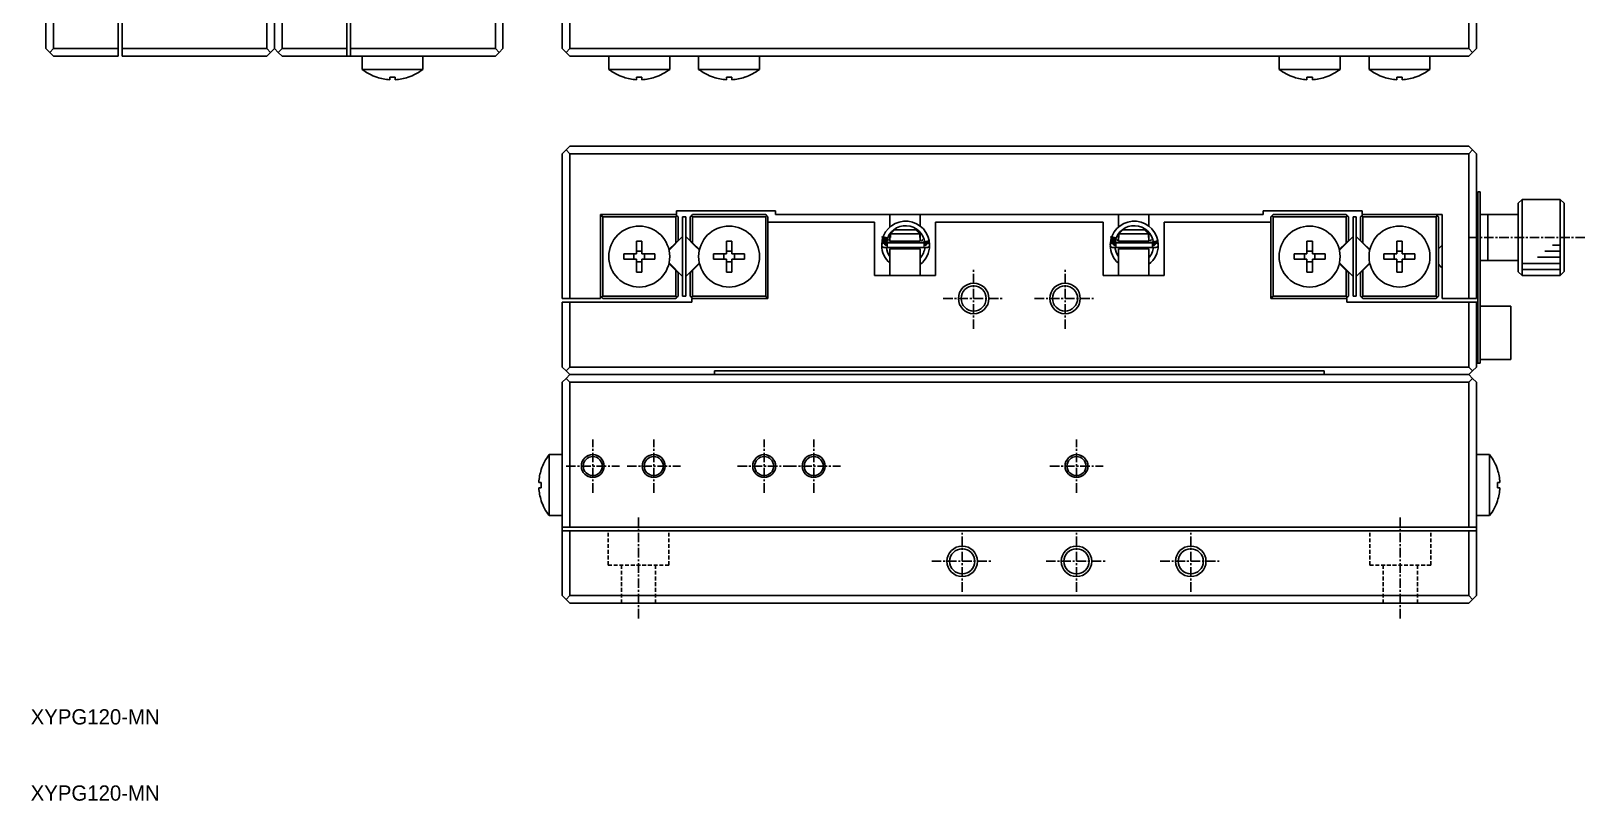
# Model space of a CAD drawing. Extents: x 10 to 415, y 10 to 308.
# Drawn here: x 10.1 to 214.3, y 10 to 111 of the extents above; entities that cross this region are included whole.
import ezdxf

# ---------------------------------------------------------------- set-up
doc = ezdxf.new("R2010")
doc.units = 0
doc.linetypes.add('CENTER', pattern=[2, 1.25, -0.25, 0.25, -0.25])
doc.linetypes.add('DASHED', pattern=[0.75, 0.5, -0.25])
doc.layers.get('0').update_dxf_attribs({"linetype": 'CONTINUOUS'})
doc.layers.add('CENTER', color=1, linetype='CENTER')
doc.styles.get("Standard").update_dxf_attribs({"font": 'FGP教科書体NT-M'})

msp = doc.modelspace()

# ---------------------------------------------------------------- linework, layer by layer
at = {"color": 7, "linetype": 'CONTINUOUS'}
for p, q in [((13, 226.6998232008853), (13, 108.6998232008853)), ((41, 108.6998232008853), (41, 226.6998232008853)), ((42, 108.6998232008853), (42, 226.6998232008853)), ((42, 226.6998232008853), (42, 108.6998232008853)), ((43, 226.6998232008853), (43, 108.6998232008853)), ((51.5, 108.6998232008853), (51.5, 226.6998232008853)), ((52, 226.6998232008853), (52, 108.6998232008853)), ((71, 108.6998232008853), (71, 226.6998232008853)), ((72, 226.6998232008853), (72, 108.6998232008853)), ((80.790015, 226.6998232008853), (80.790015, 108.6998232008853)), ((198.790015, 108.6998232008853), (198.790015, 226.6998232008853)), ((79.790015, 108.6998232008853), (79.790015, 204.1498232008853)), ((12, 108.6998232008853), (12, 127.6998232008853)), ((21.5, 108.6998232008853), (21.5, 124.6998232008853)), ((199.7900149999999, 116.1498232008853), (199.7900149999999, 108.6998232008853)), ((22, 112.6998232008853), (22, 108.6998232008853)), ((12.5, 108.1998232008853), (12, 108.6998232008853)), ((12.5, 108.1998232008853), (13, 108.6998232008853)), ((13, 108.6998232008853), (21.5, 108.6998232008853)), ((21.5, 108.6998232008853), (21.5, 107.6998232008853)), ((22, 108.6998232008853), (41, 108.6998232008853)), ((22, 107.6998232008853), (22, 108.6998232008853)), ((41.5, 108.1998232008853), (41, 108.6998232008853)), ((42, 108.6998232008853), (41.5, 108.1998232008853)), ((42.5, 108.1998232008853), (42, 108.6998232008853)), ((42.5, 108.1998232008853), (43, 108.6998232008853)), ((43, 108.6998232008853), (51.5, 108.6998232008853)), ((51.5, 108.6998232008853), (51.5, 107.6998232008853)), ((52, 108.6998232008853), (71, 108.6998232008853)), ((52, 107.6998232008853), (52, 108.6998232008853)), ((71.5, 108.1998232008853), (71, 108.6998232008853)), ((72, 108.6998232008853), (71.5, 108.1998232008853)), ((80.290015, 108.1998232008853), (79.790015, 108.6998232008853)), ((80.790015, 108.6998232008853), (80.290015, 108.1998232008853)), ((80.790015, 108.6998232008853), (198.790015, 108.6998232008853)), ((199.290015, 108.1998232008853), (198.790015, 108.6998232008853)), ((199.7900149999999, 108.6998232008853), (199.290015, 108.1998232008853)), ((13, 107.6998232008853), (12.5, 108.1998232008853)), ((21.5, 107.6998232008853), (13, 107.6998232008853)), ((41, 107.6998232008853), (22, 107.6998232008853)), ((41, 107.6998232008853), (41.5, 108.1998232008853)), ((43, 107.6998232008853), (42.5, 108.1998232008853)), ((51.5, 107.6998232008853), (43, 107.6998232008853)), ((52, 107.6998232008853), (51.5, 107.6998232008853)), ((55.85, 107.6998232008853), (52, 107.6998232008853)), ((53.5, 107.6998232008853), (53.5, 105.9763482008853)), ((53.5, 107.6998232008853), (53.5, 105.9763482008853)), ((59.15, 107.6998232008853), (55.85, 107.6998232008853)), ((71, 107.6998232008853), (59.15, 107.6998232008853)), ((61.5, 105.9763482008853), (61.5, 107.6998232008853)), ((61.5, 105.9763482008853), (61.5, 107.6998232008853)), ((71, 107.6998232008853), (71.5, 108.1998232008853)), ((80.790015, 107.6998232008853), (80.290015, 108.1998232008853)), ((88.24001499999999, 107.6998232008853), (80.790015, 107.6998232008853)), ((85.890015, 107.6998232008853), (85.890015, 105.9763482008853)), ((91.540015, 107.6998232008853), (88.24001499999999, 107.6998232008853)), ((100.040015, 107.6998232008853), (91.540015, 107.6998232008853)), ((93.890015, 105.9763482008853), (93.890015, 107.6998232008853)), ((97.69001500000002, 107.6998232008853), (97.69001500000002, 105.9763482008853)), ((103.340015, 107.6998232008853), (100.040015, 107.6998232008853)), ((176.240015, 107.6998232008853), (103.340015, 107.6998232008853)), ((105.690015, 105.9763482008853), (105.690015, 107.6998232008853)), ((173.890015, 107.6998232008853), (173.890015, 105.9763482008853)), ((179.540015, 107.6998232008853), (176.240015, 107.6998232008853)), ((188.040015, 107.6998232008853), (179.540015, 107.6998232008853)), ((181.8900149999999, 105.9763482008853), (181.8900149999999, 107.6998232008853)), ((185.690015, 107.6998232008853), (185.690015, 105.9763482008853)), ((191.340015, 107.6998232008853), (188.040015, 107.6998232008853)), ((198.790015, 107.6998232008853), (191.340015, 107.6998232008853)), ((193.6900149999999, 105.9763482008853), (193.6900149999999, 107.6998232008853)), ((199.290015, 108.1998232008853), (198.790015, 107.6998232008853)), ((53.5, 105.9763482008853), (61.5, 105.9763482008853)), ((55.46457, 104.9372412008853), (55.460156, 104.9281922008853)), ((57.86, 104.9372412008853), (57.14, 104.9372412008853)), ((57.14, 104.9372412008853), (57.14, 104.6197932008853)), ((57.86, 104.6197932008853), (57.86, 104.9372412008853)), ((59.53984399999999, 104.9281922008853), (59.53543, 104.9372412008853)), ((85.890015, 105.9763482008853), (93.890015, 105.9763482008853)), ((87.854585, 104.9372412008853), (87.850171, 104.9281922008853)), ((90.250015, 104.9372412008853), (89.530015, 104.9372412008853)), ((89.530015, 104.9372412008853), (89.530015, 104.6197932008853)), ((90.250015, 104.6197932008853), (90.250015, 104.9372412008853)), ((91.929859, 104.9281922008853), (91.925446, 104.9372412008853)), ((97.69001500000002, 105.9763482008853), (101.690015, 105.9763482008853)), ((99.654585, 104.9372412008853), (99.650171, 104.9281922008853)), ((99.654585, 104.9372412008853), (99.650171, 104.9281922008853)), ((102.050015, 104.9372412008853), (101.330015, 104.9372412008853)), ((101.330015, 104.9372412008853), (101.330015, 104.6197932008853)), ((101.690015, 105.9763482008853), (105.690015, 105.9763482008853)), ((102.050015, 104.6197932008853), (102.050015, 104.9372412008853)), ((103.729859, 104.9281922008853), (103.725446, 104.9372412008853)), ((103.729859, 104.9281922008853), (103.725446, 104.9372412008853)), ((177.890015, 105.9763482008853), (173.890015, 105.9763482008853)), ((175.850171, 104.9281922008853), (175.854585, 104.9372412008853)), ((175.850171, 104.9281922008853), (175.854585, 104.9372412008853)), ((177.530015, 104.9372412008853), (178.250015, 104.9372412008853)), ((177.530015, 104.6197932008853), (177.530015, 104.9372412008853)), ((181.8900149999999, 105.9763482008853), (177.890015, 105.9763482008853)), ((178.250015, 104.9372412008853), (178.250015, 104.6197932008853)), ((179.925446, 104.9372412008853), (179.929859, 104.9281922008853)), ((179.925446, 104.9372412008853), (179.929859, 104.9281922008853)), ((193.6900149999999, 105.9763482008853), (185.690015, 105.9763482008853)), ((187.650171, 104.9281922008853), (187.654585, 104.9372412008853)), ((189.330015, 104.9372412008853), (190.050015, 104.9372412008853)), ((189.330015, 104.6197932008853), (189.330015, 104.9372412008853)), ((190.050015, 104.9372412008853), (190.050015, 104.6197932008853)), ((191.725446, 104.9372412008853), (191.729859, 104.9281922008853)), ((80.290015, 95.40980820088534), (79.790015, 94.90980820088532)), ((79.790015, 75.90980820088532), (79.790015, 94.90980820088532)), ((80.790015, 95.90980820088532), (80.290015, 95.40980820088534)), ((80.790015, 94.90980820088532), (80.290015, 95.40980820088534)), ((80.790015, 95.90980820088532), (198.790015, 95.90980820088532)), ((80.790015, 94.90980820088532), (80.790015, 75.90980820088532)), ((198.790015, 94.90980820088532), (80.790015, 94.90980820088532)), ((199.290015, 95.40980820088534), (198.790015, 95.90980820088532)), ((199.290015, 95.40980820088534), (198.790015, 94.90980820088532)), ((198.790015, 75.90980820088532), (198.790015, 94.90980820088532)), ((199.7900149999999, 94.90980820088532), (199.290015, 95.40980820088534)), ((199.7900149999999, 94.90980820088532), (199.7900149999999, 75.90980820088532)), ((199.990015, 87.90980820088534), (199.990015, 89.90980820088532)), ((199.990015, 89.90980820088532), (200.290015, 89.90980820088532)), ((200.290015, 89.90980820088532), (200.290015, 87.90980820088534)), ((199.990015, 73.40980820088532), (199.990015, 87.90980820088534)), ((200.290015, 69.40980820088532), (200.290015, 87.90980820088534)), ((205.790015, 88.90980820088532), (205.290015, 88.40980820088532)), ((205.290015, 79.40980820088532), (205.290015, 88.40980820088532)), ((205.790015, 88.90980820088532), (205.790015, 78.90980820088532)), ((210.290015, 88.90980820088532), (205.790015, 88.90980820088532)), ((210.290015, 88.90980820088532), (210.290015, 88.89378220088533)), ((210.290015, 88.89378220088533), (210.790015, 88.89378220088533)), ((210.790015, 78.92583420088533), (210.790015, 88.89378220088533)), ((210.790015, 88.89378220088533), (211.290015, 88.39199520088532)), ((211.290015, 88.39199520088532), (211.290015, 79.42762120088533)), ((84.790015, 86.90980820088531), (94.790015, 86.90980820088531)), ((84.790015, 75.90980820088532), (84.790015, 86.90980820088531)), ((84.94001500000002, 86.75980820088532), (84.790015, 86.60980820088533)), ((84.94001500000002, 86.75980820088532), (85.09001500000001, 86.90980820088531)), ((85.09001500000001, 86.60980820088533), (84.94001500000002, 86.75980820088532)), ((94.690015, 86.60980820088533), (85.09001500000001, 86.60980820088533)), ((85.09001500000001, 86.60980820088533), (85.09001500000001, 76.20980820088532)), ((94.690015, 86.90980820088531), (94.84001500000001, 86.75980820088532)), ((94.84001500000001, 86.75980820088532), (94.690015, 86.60980820088533)), ((94.690015, 83.22662320088531), (94.690015, 86.60980820088533)), ((94.790015, 87.40980820088532), (107.790015, 87.40980820088532)), ((94.790015, 86.90980820088531), (94.790015, 87.40980820088532)), ((94.990015, 86.60980820088533), (94.84001500000001, 86.75980820088532)), ((94.990015, 86.60980820088533), (94.990015, 83.52662320088533)), ((95.99001499999999, 86.60980820088533), (95.590015, 86.60980820088533)), ((95.590015, 76.20980820088532), (95.590015, 86.60980820088533)), ((95.99001499999999, 76.20980820088532), (95.99001499999999, 86.60980820088533)), ((96.74001500000001, 86.75980820088532), (96.59001500000002, 86.60980820088533)), ((96.59001500000002, 83.52662320088533), (96.59001500000002, 86.60980820088533)), ((96.74001500000001, 86.75980820088532), (96.890015, 86.90980820088531)), ((96.890015, 86.60980820088533), (96.74001500000001, 86.75980820088532)), ((96.890015, 86.90980820088531), (106.490015, 86.90980820088531)), ((106.490015, 86.60980820088533), (96.890015, 86.60980820088533)), ((96.890015, 86.60980820088533), (96.890015, 83.22662320088531)), ((106.490015, 86.90980820088531), (106.640015, 86.75980820088532)), ((106.640015, 86.75980820088532), (106.490015, 86.60980820088533)), ((106.490015, 76.20980820088532), (106.490015, 86.60980820088533)), ((106.790015, 86.60980820088533), (106.640015, 86.75980820088532)), ((106.790015, 86.60980820088533), (106.790015, 85.90980820088532)), ((106.790015, 85.90980820088532), (106.790015, 75.90980820088532)), ((120.790015, 85.90980820088532), (106.790015, 85.90980820088532)), ((107.790015, 87.40980820088532), (107.790015, 86.90980820088531)), ((107.790015, 86.90980820088531), (171.790015, 86.90980820088531)), ((120.790015, 78.90980820088532), (120.790015, 85.90980820088532)), ((122.790015, 86.90980820088531), (122.790015, 85.27310420088531)), ((126.790015, 85.39649520088531), (126.790015, 86.90980820088531)), ((128.790015, 85.90980820088532), (128.790015, 78.90980820088532)), ((150.790015, 85.90980820088532), (128.790015, 85.90980820088532)), ((150.790015, 78.90980820088532), (150.790015, 85.90980820088532)), ((152.7900149999999, 86.90980820088531), (152.7900149999999, 85.27310420088531)), ((156.790015, 85.39649520088531), (156.790015, 86.90980820088531)), ((158.790015, 85.90980820088532), (158.790015, 78.90980820088532)), ((172.790015, 85.90980820088532), (158.790015, 85.90980820088532)), ((171.790015, 87.40980820088532), (184.790015, 87.40980820088532)), ((171.790015, 86.90980820088531), (171.790015, 87.40980820088532)), ((172.940015, 86.75980820088532), (172.790015, 86.60980820088533)), ((172.790015, 85.90980820088532), (172.790015, 86.60980820088533)), ((172.790015, 75.90980820088532), (172.790015, 85.90980820088532)), ((172.940015, 86.75980820088532), (173.090015, 86.90980820088531)), ((173.090015, 86.60980820088533), (172.940015, 86.75980820088532)), ((173.090015, 86.90980820088531), (182.690015, 86.90980820088531)), ((173.090015, 86.60980820088533), (173.090015, 76.20980820088532)), ((182.690015, 86.60980820088533), (173.090015, 86.60980820088533)), ((182.690015, 86.90980820088531), (182.840015, 86.75980820088532)), ((182.840015, 86.75980820088532), (182.690015, 86.60980820088533)), ((182.690015, 83.22662320088531), (182.690015, 86.60980820088533)), ((182.990015, 86.60980820088533), (182.840015, 86.75980820088532)), ((182.990015, 86.60980820088533), (182.990015, 83.52662320088533)), ((183.590015, 76.20980820088532), (183.590015, 86.60980820088533)), ((183.990015, 86.60980820088533), (183.590015, 86.60980820088533)), ((183.990015, 76.20980820088532), (183.990015, 86.60980820088533)), ((184.740015, 86.75980820088532), (184.590015, 86.60980820088533)), ((184.590015, 83.52662320088533), (184.590015, 86.60980820088533)), ((184.740015, 86.75980820088532), (184.890015, 86.90980820088531)), ((184.890015, 86.60980820088533), (184.740015, 86.75980820088532)), ((184.790015, 87.40980820088532), (184.790015, 86.90980820088531)), ((184.790015, 86.90980820088531), (195.2900149999999, 86.90980820088531)), ((184.890015, 86.60980820088533), (184.890015, 83.22662320088531)), ((194.490015, 86.60980820088533), (184.890015, 86.60980820088533)), ((194.490015, 86.90980820088531), (194.640015, 86.75980820088532)), ((194.640015, 86.75980820088532), (194.490015, 86.60980820088533)), ((194.490015, 76.20980820088532), (194.490015, 86.60980820088533)), ((194.790015, 86.60980820088533), (194.640015, 86.75980820088532)), ((194.790015, 86.60980820088533), (194.790015, 76.20980820088532)), ((195.2900149999999, 86.90980820088531), (195.2900149999999, 85.40980320088532)), ((201.290015, 86.90980820088531), (200.290015, 86.90980820088531)), ((201.290015, 86.90980820088531), (201.290015, 80.90980820088532)), ((201.290015, 80.90980820088532), (201.290015, 86.90980820088531)), ((205.290015, 86.90980820088531), (201.290015, 86.90980820088531)), ((95.590015, 84.03823520088532), (93.800957, 82.24917620088532)), ((95.99001499999999, 84.03823520088532), (97.204229, 82.82402220088532)), ((122.790015, 84.38679020088532), (122.790015, 83.90980820088532)), ((122.858131, 83.90980820088532), (122.790015, 83.90980820088532)), ((122.790015, 83.90980820088532), (122.790015, 83.40980820088532)), ((122.849075, 83.90980820088532), (122.849075, 84.40980820088531)), ((122.858131, 84.40980820088531), (123.3803879999999, 84.90980820088532)), ((122.858131, 84.40980820088531), (122.858131, 83.90980820088532)), ((126.730956, 84.40980820088531), (122.858131, 84.40980820088531)), ((123.371332, 84.90980820088532), (123.3803879999999, 84.90980820088532)), ((123.3803879999999, 84.90980820088532), (126.208699, 84.90980820088532)), ((126.208699, 84.90980820088532), (126.730956, 84.40980820088531)), ((126.730956, 83.90980820088532), (126.730956, 84.40980820088531)), ((126.790015, 83.90980820088532), (126.730956, 83.90980820088532)), ((126.790015, 83.90980820088532), (126.790015, 84.57695520088534)), ((126.790015, 83.40980820088532), (126.790015, 83.90980820088532)), ((152.7900149999999, 84.38679020088532), (152.7900149999999, 83.90980820088532)), ((152.858131, 83.90980820088532), (152.7900149999999, 83.90980820088532)), ((152.7900149999999, 83.90980820088532), (152.7900149999999, 83.40980820088532)), ((152.849075, 83.90980820088532), (152.849075, 84.40980820088531)), ((152.858131, 84.40980820088531), (153.3803879999999, 84.90980820088532)), ((152.858131, 84.40980820088531), (152.858131, 83.90980820088532)), ((156.730956, 84.40980820088531), (152.858131, 84.40980820088531)), ((153.371332, 84.90980820088532), (153.3803879999999, 84.90980820088532)), ((153.3803879999999, 84.90980820088532), (156.208699, 84.90980820088532)), ((156.208699, 84.90980820088532), (156.730956, 84.40980820088531)), ((156.730956, 83.90980820088532), (156.730956, 84.40980820088531)), ((156.790015, 83.90980820088532), (156.730956, 83.90980820088532)), ((156.790015, 83.90980820088532), (156.790015, 84.57695520088534)), ((156.790015, 83.40980820088532), (156.790015, 83.90980820088532)), ((183.590015, 84.03823520088532), (181.800957, 82.24917620088532)), ((183.990015, 84.03823520088532), (185.779074, 82.24917620088532)), ((195.2900149999999, 85.40980320088532), (195.2900149999999, 82.90980820088534)), ((199.990015, 85.40980820088534), (199.790035, 85.40980820088534)), ((87.854585, 81.76980820088532), (87.854585, 81.04980820088532)), ((89.530015, 81.76980820088532), (87.854585, 81.76980820088532)), ((89.201986, 81.76980820088532), (89.201986, 81.04980820088532)), ((90.250015, 83.44523820088531), (89.530015, 83.44523820088531)), ((89.530015, 83.44523820088531), (89.530015, 81.76980820088532)), ((90.250015, 82.09783720088532), (89.530015, 82.09783720088532)), ((90.250015, 81.76980820088532), (90.250015, 83.44523820088531)), ((91.925446, 81.76980820088532), (90.250015, 81.76980820088532)), ((90.578044, 81.04980820088532), (90.578044, 81.76980820088532)), ((91.925446, 81.04980820088532), (91.925446, 81.76980820088532)), ((93.78476199999999, 82.32137020088533), (94.690015, 83.22662320088531)), ((94.690015, 83.22662320088531), (94.990015, 83.52662320088533)), ((96.59001500000002, 83.52662320088533), (96.890015, 83.22662320088531)), ((96.890015, 83.22662320088531), (97.79526800000001, 82.32137020088533)), ((97.204229, 82.82402220088532), (97.779074, 82.24917620088532)), ((101.330015, 81.76980820088532), (99.654585, 81.76980820088532)), ((99.654585, 81.76980820088532), (99.654585, 81.04980820088532)), ((99.654585, 81.76980820088532), (101.001986, 81.76980820088532)), ((101.330015, 81.76980820088532), (101.001986, 81.76980820088532)), ((101.001986, 81.76980820088532), (101.001986, 81.04980820088532)), ((102.050015, 83.44523820088531), (101.330015, 83.44523820088531)), ((101.330015, 83.44523820088531), (101.330015, 81.76980820088532)), ((102.050015, 82.09783720088532), (101.330015, 82.09783720088532)), ((102.050015, 81.76980820088532), (102.050015, 83.44523820088531)), ((103.725446, 81.76980820088532), (102.050015, 81.76980820088532)), ((102.378044, 81.76980820088532), (102.050015, 81.76980820088532)), ((103.725446, 81.76980820088532), (102.378044, 81.76980820088532)), ((102.378044, 81.04980820088532), (102.378044, 81.76980820088532)), ((103.725446, 81.04980820088532), (103.725446, 81.76980820088532)), ((121.776735, 83.52161220088531), (121.716192, 82.93668620088533)), ((121.787026, 83.57111020088533), (121.776735, 83.52161220088531)), ((121.786342, 83.57058220088533), (121.816604, 83.12948620088532)), ((121.787154, 83.57202120088533), (121.7865, 83.5710692008853)), ((121.78882, 83.57319920088533), (121.787154, 83.57202120088533)), ((121.789928, 83.57369420088531), (121.78882, 83.57319920088533)), ((121.78902, 83.58026620088532), (121.789683, 83.58203620088533)), ((121.789683, 83.58203620088533), (122.120811, 83.53662720088532)), ((127.715123, 83.20454420088532), (122.015123, 83.20454420088532)), ((122.015123, 82.60454420088533), (127.715123, 82.60454420088533)), ((122.120811, 83.53662720088532), (122.374346, 83.45349420088533)), ((122.372836, 83.44425620088532), (122.37003, 83.44878120088532)), ((122.371339, 83.43967620088532), (122.374395, 83.45373020088532)), ((122.374395, 83.45373020088532), (122.378372, 83.4714682008853)), ((122.790015, 83.40980820088532), (126.790015, 83.40980820088532)), ((122.790015, 83.40980820088532), (123.540015, 83.40980820088532)), ((126.790015, 82.40980820088532), (122.790015, 82.40980820088532)), ((122.790015, 82.40980820088532), (122.790015, 78.90980820088532)), ((126.040015, 83.40980820088532), (123.540015, 83.40980820088532)), ((123.540015, 83.40980820088532), (126.040015, 83.40980820088532)), ((123.540015, 83.40980820088532), (123.540015, 83.20454420088532)), ((123.540015, 82.60454420088533), (123.540015, 82.40980820088532)), ((126.040015, 83.40980820088532), (126.789933, 83.40980820088532)), ((126.040015, 83.20454420088532), (126.040015, 83.40980820088532)), ((126.040015, 82.40980820088532), (126.040015, 82.60454420088533)), ((126.790015, 78.90980820088532), (126.790015, 82.40980820088532)), ((127.943376, 83.57040620088532), (127.935662, 83.60510620088533)), ((127.953044, 83.52068620088532), (127.943904, 83.57058220088533)), ((151.776735, 83.52161220088531), (151.716192, 82.93668620088533)), ((151.787026, 83.57111020088533), (151.776735, 83.52161220088531)), ((151.786342, 83.57058220088533), (151.816604, 83.12948620088532)), ((151.787154, 83.57202120088533), (151.7865, 83.5710692008853)), ((151.7888199999999, 83.57319920088533), (151.787154, 83.57202120088533)), ((151.789928, 83.57369420088531), (151.7888199999999, 83.57319920088533)), ((151.788995, 83.58026920088533), (152.120811, 83.53662720088532)), ((151.790997, 83.57407020088533), (151.789928, 83.57369420088531)), ((157.715123, 83.20454420088532), (152.015123, 83.20454420088532)), ((152.015123, 82.60454420088533), (157.715123, 82.60454420088533)), ((152.120811, 83.53662720088532), (152.374346, 83.45349420088533)), ((152.372836, 83.44425620088532), (152.37003, 83.44878120088532)), ((152.372502, 83.44506920088531), (152.378372, 83.4714682008853)), ((152.7900149999999, 83.40980820088532), (156.790015, 83.40980820088532)), ((152.7900149999999, 83.40980820088532), (153.540015, 83.40980820088532)), ((156.790015, 82.40980820088532), (152.7900149999999, 82.40980820088532)), ((152.7900149999999, 82.40980820088532), (152.7900149999999, 78.90980820088532)), ((153.540015, 83.40980820088532), (156.0400149999999, 83.40980820088532)), ((156.0400149999999, 83.40980820088532), (153.540015, 83.40980820088532)), ((153.540015, 83.40980820088532), (153.540015, 83.20454420088532)), ((153.540015, 82.60454420088533), (153.540015, 82.40980820088532)), ((156.0400149999999, 83.40980820088532), (156.789933, 83.40980820088532)), ((156.0400149999999, 83.20454420088532), (156.0400149999999, 83.40980820088532)), ((156.0400149999999, 82.40980820088532), (156.0400149999999, 82.60454420088533)), ((156.790015, 78.90980820088532), (156.790015, 82.40980820088532)), ((157.943376, 83.57040620088532), (157.935662, 83.60510620088533)), ((157.941189, 83.5777812008853), (157.941254, 83.58014220088533)), ((157.953044, 83.52068620088532), (157.943904, 83.57058220088533)), ((175.854585, 81.04980820088532), (175.854585, 81.76980820088532)), ((175.854585, 81.76980820088532), (177.530015, 81.76980820088532)), ((175.854585, 81.76980820088532), (177.201986, 81.76980820088532)), ((177.201986, 81.76980820088532), (177.530015, 81.76980820088532)), ((177.201986, 81.04980820088532), (177.201986, 81.76980820088532)), ((177.530015, 83.44523820088531), (178.250015, 83.44523820088531)), ((177.530015, 81.76980820088532), (177.530015, 83.44523820088531)), ((177.530015, 82.09783720088532), (178.250015, 82.09783720088532)), ((178.250015, 83.44523820088531), (178.250015, 81.76980820088532)), ((178.250015, 81.76980820088532), (179.925446, 81.76980820088532)), ((178.250015, 81.76980820088532), (178.578044, 81.76980820088532)), ((179.925446, 81.76980820088532), (178.578044, 81.76980820088532)), ((178.578044, 81.76980820088532), (178.578044, 81.04980820088532)), ((179.925446, 81.76980820088532), (179.925446, 81.04980820088532)), ((181.784762, 82.32137020088533), (182.690015, 83.22662320088531)), ((182.690015, 83.22662320088531), (182.990015, 83.52662320088533)), ((184.590015, 83.52662320088533), (184.890015, 83.22662320088531)), ((184.890015, 83.22662320088531), (185.795268, 82.32137020088533)), ((187.654585, 81.76980820088532), (189.330015, 81.76980820088532)), ((187.654585, 81.04980820088532), (187.654585, 81.76980820088532)), ((189.001986, 81.04980820088532), (189.001986, 81.76980820088532)), ((189.330015, 83.44523820088531), (190.050015, 83.44523820088531)), ((189.330015, 81.76980820088532), (189.330015, 83.44523820088531)), ((189.330015, 82.09783720088532), (190.050015, 82.09783720088532)), ((190.050015, 83.44523820088531), (190.050015, 81.76980820088532)), ((190.050015, 81.76980820088532), (191.725446, 81.76980820088532)), ((190.378044, 81.76980820088532), (190.378044, 81.04980820088532)), ((191.725446, 81.76980820088532), (191.725446, 81.04980820088532)), ((195.040015, 82.65980820088532), (194.790015, 82.40980820088532)), ((195.2900149999999, 82.90980820088534), (195.040015, 82.65980820088532)), ((195.2900149999999, 82.90980820088534), (195.2900149999999, 82.40981320088532)), ((195.2900149999999, 82.40981320088532), (195.2900149999999, 79.90980820088532)), ((199.790035, 82.40980820088532), (199.990015, 82.40980820088532)), ((87.854585, 81.04980820088532), (89.530015, 81.04980820088532)), ((87.854585, 81.04980820088532), (89.201986, 81.04980820088532)), ((89.201986, 81.04980820088532), (89.530015, 81.04980820088532)), ((89.530015, 81.04980820088532), (89.530015, 79.37437820088532)), ((89.530015, 80.72177920088534), (90.250015, 80.72177920088534)), ((90.250015, 79.37437820088532), (90.250015, 81.04980820088532)), ((90.250015, 81.04980820088532), (91.925446, 81.04980820088532)), ((90.250015, 81.04980820088532), (90.578044, 81.04980820088532)), ((91.925446, 81.04980820088532), (90.578044, 81.04980820088532)), ((94.690015, 79.59299320088532), (93.78476199999999, 80.49824620088532)), ((95.590015, 78.78138120088532), (93.800957, 80.57044020088532)), ((95.99001499999999, 78.78138120088532), (97.779074, 80.57044020088532)), ((97.79526800000001, 80.49824620088532), (96.890015, 79.59299320088532)), ((99.654585, 81.04980820088532), (101.330015, 81.04980820088532)), ((101.330015, 81.04980820088532), (101.330015, 79.37437820088532)), ((101.330015, 80.72177920088534), (102.050015, 80.72177920088534)), ((102.050015, 79.37437820088532), (102.050015, 81.04980820088532)), ((102.050015, 81.04980820088532), (103.725446, 81.04980820088532)), ((177.530015, 81.04980820088532), (175.854585, 81.04980820088532)), ((177.530015, 79.37437820088532), (177.530015, 81.04980820088532)), ((178.250015, 80.72177920088534), (177.530015, 80.72177920088534)), ((178.250015, 81.04980820088532), (178.250015, 79.37437820088532)), ((179.925446, 81.04980820088532), (178.250015, 81.04980820088532)), ((182.690015, 79.59299320088532), (181.784762, 80.49824620088532)), ((182.375802, 79.99559420088532), (181.800957, 80.57044020088532)), ((183.590015, 78.78138120088532), (182.375802, 79.99559420088532)), ((183.990015, 78.78138120088532), (185.779074, 80.57044020088532)), ((185.795268, 80.49824620088532), (184.890015, 79.59299320088532)), ((189.330015, 81.04980820088532), (187.654585, 81.04980820088532)), ((187.654585, 81.04980820088532), (189.001986, 81.04980820088532)), ((189.330015, 81.04980820088532), (189.001986, 81.04980820088532)), ((189.330015, 79.37437820088532), (189.330015, 81.04980820088532)), ((190.050015, 80.72177920088534), (189.330015, 80.72177920088534)), ((190.050015, 81.04980820088532), (190.050015, 79.37437820088532)), ((191.725446, 81.04980820088532), (190.050015, 81.04980820088532)), ((190.378044, 81.04980820088532), (190.050015, 81.04980820088532)), ((191.725446, 81.04980820088532), (190.378044, 81.04980820088532)), ((194.790015, 80.40980820088534), (195.040015, 80.15980820088532)), ((195.040015, 80.15980820088532), (195.2900149999999, 79.90980820088532)), ((195.2900149999999, 79.90980820088532), (195.2900149999999, 75.90980820088532)), ((200.290015, 80.90980820088532), (201.290015, 80.90980820088532)), ((201.290015, 80.90980820088532), (205.290015, 80.90980820088532)), ((89.530015, 79.37437820088532), (90.250015, 79.37437820088532)), ((94.990015, 79.2929932008853), (94.690015, 79.59299320088532)), ((94.690015, 76.20980820088532), (94.690015, 79.59299320088532)), ((94.990015, 79.2929932008853), (94.990015, 76.20980820088532)), ((96.890015, 79.59299320088532), (96.59001500000002, 79.2929932008853)), ((96.59001500000002, 76.20980820088532), (96.59001500000002, 79.2929932008853)), ((96.890015, 79.59299320088532), (96.890015, 76.20980820088532)), ((101.330015, 79.37437820088532), (102.050015, 79.37437820088532)), ((123.540015, 78.90980820088532), (120.790015, 78.90980820088532)), ((126.040015, 78.90980820088532), (123.540015, 78.90980820088532)), ((128.790015, 78.90980820088532), (126.040015, 78.90980820088532)), ((153.540015, 78.90980820088532), (150.790015, 78.90980820088532)), ((156.0400149999999, 78.90980820088532), (153.540015, 78.90980820088532)), ((158.790015, 78.90980820088532), (156.0400149999999, 78.90980820088532)), ((178.250015, 79.37437820088532), (177.530015, 79.37437820088532)), ((182.690015, 76.20980820088532), (182.690015, 79.59299320088532)), ((182.990015, 79.2929932008853), (182.690015, 79.59299320088532)), ((182.990015, 79.2929932008853), (182.990015, 76.20980820088532)), ((184.890015, 79.59299320088532), (184.590015, 79.2929932008853)), ((184.590015, 76.20980820088532), (184.590015, 79.2929932008853)), ((184.890015, 79.59299320088532), (184.890015, 76.20980820088532)), ((190.050015, 79.37437820088532), (189.330015, 79.37437820088532)), ((205.290015, 79.40980820088532), (205.790015, 78.90980820088532)), ((205.790015, 78.90980820088532), (210.290015, 78.90980820088532)), ((210.290015, 78.92583420088533), (210.290015, 78.90980820088532)), ((210.790015, 78.92583420088533), (210.290015, 78.92583420088533)), ((211.290015, 79.42762120088533), (210.790015, 78.92583420088533)), ((80.790015, 75.90980820088532), (79.790015, 75.90980820088532)), ((80.790015, 75.90980820088532), (84.790015, 75.90980820088532)), ((84.790015, 76.20980820088532), (84.94001500000002, 76.05980820088531)), ((84.94001500000002, 76.05980820088531), (85.09001500000001, 76.20980820088532)), ((85.09001500000001, 75.90980820088532), (84.94001500000002, 76.05980820088531)), ((85.09001500000001, 76.20980820088532), (94.690015, 76.20980820088532)), ((94.690015, 75.90980820088532), (85.09001500000001, 75.90980820088532)), ((94.690015, 76.20980820088532), (94.84001500000001, 76.05980820088531)), ((94.84001500000001, 76.05980820088531), (94.690015, 75.90980820088532)), ((94.84001500000001, 76.05980820088531), (94.990015, 76.20980820088532)), ((95.590015, 76.20980820088532), (95.99001499999999, 76.20980820088532)), ((96.59001500000002, 76.20980820088532), (96.74001500000001, 76.05980820088531)), ((96.74001500000001, 76.05980820088531), (96.890015, 76.20980820088532)), ((96.890015, 75.90980820088532), (96.74001500000001, 76.05980820088531)), ((96.790015, 75.90980820088532), (96.790015, 75.40980820088532)), ((106.790015, 75.90980820088532), (96.790015, 75.90980820088532)), ((96.890015, 76.20980820088532), (106.490015, 76.20980820088532)), ((106.490015, 76.20980820088532), (106.640015, 76.05980820088531)), ((106.640015, 76.05980820088531), (106.490015, 75.90980820088532)), ((106.640015, 76.05980820088531), (106.790015, 76.20980820088532)), ((172.790015, 76.20980820088532), (172.940015, 76.05980820088531)), ((182.7900149999999, 75.90980820088532), (172.790015, 75.90980820088532)), ((172.940015, 76.05980820088531), (173.090015, 76.20980820088532)), ((173.090015, 75.90980820088532), (172.940015, 76.05980820088531)), ((173.090015, 76.20980820088532), (182.690015, 76.20980820088532)), ((182.690015, 76.20980820088532), (182.840015, 76.05980820088531)), ((182.840015, 76.05980820088531), (182.690015, 75.90980820088532)), ((182.7900149999999, 75.40980820088532), (182.7900149999999, 75.90980820088532)), ((182.840015, 76.05980820088531), (182.990015, 76.20980820088532)), ((183.590015, 76.20980820088532), (183.990015, 76.20980820088532)), ((184.590015, 76.20980820088532), (184.740015, 76.05980820088531)), ((184.740015, 76.05980820088531), (184.890015, 76.20980820088532)), ((184.890015, 75.90980820088532), (184.740015, 76.05980820088531)), ((184.890015, 76.20980820088532), (194.490015, 76.20980820088532)), ((194.490015, 75.90980820088532), (184.890015, 75.90980820088532)), ((194.490015, 76.20980820088532), (194.640015, 76.05980820088531)), ((194.640015, 76.05980820088531), (194.490015, 75.90980820088532)), ((194.640015, 76.05980820088531), (194.790015, 76.20980820088532)), ((195.2900149999999, 75.90980820088532), (198.790015, 75.90980820088532)), ((199.7900149999999, 75.90980820088532), (198.790015, 75.90980820088532)), ((79.790015, 66.90980820088532), (79.790015, 75.40980820088532)), ((79.790015, 75.40980820088532), (80.790015, 75.40980820088532)), ((80.790015, 75.40980820088532), (80.790015, 66.90980820088532)), ((96.790015, 75.40980820088532), (80.790015, 75.40980820088532)), ((198.790015, 75.40980820088532), (182.7900149999999, 75.40980820088532)), ((198.790015, 66.90980820088532), (198.790015, 75.40980820088532)), ((198.790015, 75.40980820088532), (199.7900149999999, 75.40980820088532)), ((199.7900149999999, 75.40980820088532), (199.990015, 75.40980820088532)), ((199.7900149999999, 75.40980820088532), (199.7900149999999, 66.90980820088532)), ((204.290015, 74.90980820088532), (200.290015, 74.90980820088532)), ((204.290015, 67.90980820088532), (204.290015, 74.90980820088532)), ((199.990015, 69.40980820088532), (199.990015, 73.40980820088532)), ((199.990015, 69.40980820088532), (199.990015, 73.40980820088532)), ((199.990015, 67.40980820088532), (199.7900149999999, 67.40980820088532)), ((199.990015, 69.40980820088532), (199.990015, 67.40980820088532)), ((199.990015, 67.40980820088532), (199.990015, 69.40980820088532)), ((200.290015, 67.40980820088532), (199.990015, 67.40980820088532)), ((200.290015, 69.40980820088532), (200.290015, 67.40980820088532)), ((200.290015, 67.90980820088532), (204.290015, 67.90980820088532)), ((80.290015, 66.40980820088532), (79.790015, 66.90980820088532)), ((80.290015, 65.40980820088532), (79.790015, 64.90980820088532)), ((80.790015, 66.90980820088532), (80.290015, 66.40980820088532)), ((80.290015, 66.40980820088532), (80.790015, 65.90980820088532)), ((80.790015, 65.90980820088532), (80.290015, 65.40980820088532)), ((80.790015, 64.90980820088532), (80.290015, 65.40980820088532)), ((80.790015, 66.90980820088532), (198.790015, 66.90980820088532)), ((99.790015, 65.90980820088532), (80.790015, 65.90980820088532)), ((80.790015, 65.90980820088532), (99.790015, 65.90980820088532)), ((99.790015, 66.40980820088532), (179.790015, 66.40980820088532)), ((99.790015, 65.90980820088532), (99.790015, 66.40980820088532)), ((99.790015, 65.90980820088532), (179.790015, 65.90980820088532)), ((179.790015, 66.40980820088532), (179.790015, 65.90980820088532)), ((198.790015, 65.90980820088532), (179.790015, 65.90980820088532)), ((179.790015, 65.90980820088532), (198.790015, 65.90980820088532)), ((199.290015, 66.40980820088532), (198.790015, 66.90980820088532)), ((198.790015, 65.90980820088532), (199.290015, 66.40980820088532)), ((198.790015, 65.90980820088532), (199.290015, 65.40980820088532)), ((199.290015, 65.40980820088532), (198.790015, 64.90980820088532)), ((199.7900149999999, 66.90980820088532), (199.290015, 66.40980820088532)), ((199.7900149999999, 64.90980820088532), (199.290015, 65.40980820088532)), ((79.790015, 53.05980820088532), (79.790015, 64.90980820088532)), ((80.790015, 64.90980820088532), (80.790015, 45.90980820088532)), ((198.790015, 64.90980820088532), (80.790015, 64.90980820088532)), ((198.790015, 45.90980820088532), (198.790015, 64.90980820088532)), ((199.7900149999999, 64.90980820088532), (199.7900149999999, 53.05980820088532)), ((78.06654, 47.40980820088532), (78.06654, 55.40980820088532)), ((79.790015, 55.40980820088532), (78.06654, 55.40980820088532)), ((79.790015, 55.40980820088532), (78.06654, 55.40980820088532)), ((201.513491, 55.40980820088532), (199.7900149999999, 55.40980820088532)), ((201.513491, 55.40980820088532), (199.7900149999999, 55.40980820088532)), ((201.513491, 47.40980820088532), (201.513491, 55.40980820088532)), ((77.01838399999998, 53.44965220088532), (77.027433, 53.44523820088532)), ((202.561647, 53.44965220088532), (202.552598, 53.44523820088532)), ((76.709985, 51.76980820088532), (77.027433, 51.76980820088532)), ((77.027433, 51.76980820088532), (77.027433, 51.04980820088532)), ((79.790015, 49.75980820088532), (79.790015, 53.05980820088532)), ((199.7900149999999, 53.05980820088532), (199.7900149999999, 49.75980820088532)), ((202.870046, 51.76980820088532), (202.552598, 51.76980820088532)), ((202.552598, 51.76980820088532), (202.552598, 51.04980820088532)), ((77.027433, 51.04980820088532), (76.709985, 51.04980820088532)), ((77.027433, 49.37437820088533), (77.01838399999998, 49.36996420088532)), ((79.790015, 45.90980820088532), (79.790015, 49.75980820088532)), ((199.7900149999999, 49.75980820088532), (199.7900149999999, 45.90980820088532)), ((202.552598, 51.04980820088532), (202.870046, 51.04980820088532)), ((202.552598, 49.37437820088533), (202.561647, 49.36996420088532)), ((78.06654, 47.40980820088532), (79.790015, 47.40980820088532)), ((78.06654, 47.40980820088532), (79.790015, 47.40980820088532)), ((199.7900149999999, 47.40980820088532), (201.513491, 47.40980820088532)), ((199.7900149999999, 47.40980820088532), (201.513491, 47.40980820088532)), ((79.790015, 45.40980820088532), (79.790015, 45.90980820088532)), ((80.790015, 45.90980820088532), (79.790015, 45.90980820088532)), ((79.790015, 36.90980820088532), (79.790015, 45.40980820088532)), ((79.790015, 45.40980820088532), (80.790015, 45.40980820088532)), ((80.790015, 45.90980820088532), (198.790015, 45.90980820088532)), ((80.790015, 45.40980820088532), (80.790015, 36.90980820088532)), ((198.790015, 45.40980820088532), (80.790015, 45.40980820088532)), ((199.7900149999999, 45.90980820088532), (198.790015, 45.90980820088532)), ((198.790015, 36.90980820088532), (198.790015, 45.40980820088532)), ((198.790015, 45.40980820088532), (199.7900149999999, 45.40980820088532)), ((199.7900149999999, 45.90980820088532), (199.7900149999999, 45.40980820088532)), ((199.7900149999999, 45.40980820088532), (199.7900149999999, 36.90980820088532)), ((80.290015, 36.40980820088532), (79.790015, 36.90980820088532)), ((80.790015, 36.90980820088532), (80.290015, 36.40980820088532)), ((80.790015, 36.90980820088532), (198.790015, 36.90980820088532)), ((199.290015, 36.40980820088532), (198.790015, 36.90980820088532)), ((199.7900149999999, 36.90980820088532), (199.290015, 36.40980820088532)), ((80.290015, 36.40980820088532), (80.790015, 35.90980820088532)), ((198.790015, 35.90980820088532), (80.790015, 35.90980820088532)), ((199.290015, 36.40980820088532), (198.790015, 35.90980820088532))]:
    msp.add_line(p, q, dxfattribs=at)
at = {"color": 3, "linetype": 'CONTINUOUS'}
for p, q in [((208.790015, 82.10980820088533), (210.790015, 82.10980820088533)), ((209.790015, 82.90980820088534), (210.790015, 82.90980820088534)), ((205.790015, 80.50980820088532), (210.790015, 80.50980820088532)), ((205.790015, 79.70980820088532), (210.790015, 79.70980820088532)), ((207.790015, 81.30980820088533), (210.790015, 81.30980820088533))]:
    msp.add_line(p, q, dxfattribs=at)
at = {"color": 3, "linetype": 'DASHED'}
for p, q in [((85.790015, 40.90980820088532), (85.790015, 45.40980820088532)), ((93.790015, 40.90980820088532), (93.790015, 45.40980820088532)), ((185.790015, 40.90980820088532), (185.790015, 45.40980820088532)), ((193.790015, 40.90980820088532), (193.790015, 45.40980820088532)), ((93.790015, 40.90980820088532), (85.790015, 40.90980820088532)), ((87.540015, 35.90980820088532), (87.540015, 40.90980820088532)), ((92.040015, 35.90980820088532), (92.040015, 40.90980820088532)), ((193.790015, 40.90980820088532), (185.790015, 40.90980820088532)), ((187.540015, 35.90980820088532), (187.540015, 40.90980820088532)), ((192.040015, 35.90980820088532), (192.040015, 40.90980820088532))]:
    msp.add_line(p, q, dxfattribs=at)
at = {"color": 7, "linetype": 'CONTINUOUS', "const_width": 1}
for points in [[(122.37003, 83.44878120088532), (122.365928, 83.45186020088533), (122.360038, 83.45528420088532), (122.352396, 83.45903220088533), (122.343051, 83.46308020088532), (122.332061, 83.46740420088531), (122.319494, 83.47197620088534), (122.305429, 83.47676720088532), (122.289954, 83.48174820088533), (122.273166, 83.4868882008853), (122.255168, 83.49215520088534), (122.236074, 83.4975152008853), (122.216003, 83.50293520088532), (122.19508, 83.5083812008853), (122.173436, 83.51382020088532), (122.151205, 83.51921820088533), (122.128527, 83.52453920088533), (122.105544, 83.52975320088532), (122.082398, 83.53482520088534), (122.059234, 83.53972520088531), (122.036198, 83.54442120088532), (122.013432, 83.54888420088533), (121.991079, 83.55308720088533), (121.969279, 83.55700320088532), (121.948167, 83.56060820088533), (121.927875, 83.56387920088531), (121.908531, 83.56679620088534), (121.890254, 83.5693412008853), (121.873159, 83.57149720088532), (121.857353, 83.57325120088532), (121.842935, 83.57459320088532), (121.829994, 83.57551420088531), (121.818611, 83.57600820088533), (121.808857, 83.57607220088532), (121.800794, 83.57570620088532), (121.794471, 83.57491120088532), (121.789928, 83.57369420088531)], [(122.568374, 83.20454420088532), (122.559099, 83.20475720088533), (122.549333, 83.20544320088533), (122.539611, 83.20660220088531), (122.529957, 83.20822920088531), (122.520391, 83.21032320088533), (122.510936, 83.21287920088531), (122.501614, 83.2158922008853), (122.492445, 83.21935620088533), (122.483452, 83.22326420088532), (122.474654, 83.22760920088533), (122.466074, 83.23238120088531), (122.457732, 83.23757120088533), (122.449649, 83.24316920088532), (122.441844, 83.24916320088533), (122.434337, 83.25554020088532), (122.427147, 83.26228620088533), (122.420294, 83.26938820088532), (122.413795, 83.27683020088531), (122.407669, 83.28459420088534), (122.401932, 83.29266420088533), (122.3966, 83.3010202008853), (122.39169, 83.30964220088532), (122.387215, 83.31851020088533), (122.38319, 83.3276022008853), (122.379627, 83.33689620088533), (122.376536, 83.3463672008853), (122.373928, 83.35599020088532), (122.371811, 83.36574220088532), (122.370193, 83.37559520088531), (122.36908, 83.38552420088531), (122.368474, 83.3955022008853), (122.368379, 83.40550120088533), (122.368796, 83.4154942008853), (122.369723, 83.42545420088533), (122.371157, 83.43535420088531), (122.372778, 83.44372520088532)], [(127.357468, 83.44372520088532), (127.359378, 83.43361620088533), (127.360723, 83.42371620088531), (127.36156, 83.41375620088532), (127.361887, 83.40376220088532), (127.361703, 83.39376220088533), (127.361009, 83.38378420088532), (127.359804, 83.37385420088532), (127.358095, 83.36399920088533), (127.355885, 83.35424720088533), (127.353182, 83.34462420088533), (127.349994, 83.33515620088531), (127.34633, 83.32586720088531), (127.342203, 83.31678320088533), (127.337624, 83.30792620088533), (127.332609, 83.29931920088531), (127.32717, 83.29098420088532), (127.321325, 83.28294020088534), (127.31509, 83.27520820088532), (127.308483, 83.2678052008853), (127.301522, 83.26074820088535), (127.294226, 83.25405320088532), (127.286616, 83.24773620088533), (127.27871, 83.24180920088531), (127.27053, 83.23628520088533), (127.262096, 83.23117620088533), (127.25343, 83.22649120088533), (127.244552, 83.22224120088534), (127.235485, 83.21843320088531), (127.22625, 83.21507520088534), (127.21687, 83.21217220088533), (127.207365, 83.20973120088533), (127.197759, 83.2077562008853), (127.188073, 83.20625020088534), (127.178329, 83.2052152008853), (127.16855, 83.20465420088533), (127.161873, 83.20454420088532)], [(152.37003, 83.44878120088532), (152.365966, 83.45183520088533), (152.360141, 83.45522920088531), (152.35259, 83.4589422008853), (152.343361, 83.46295220088533), (152.33251, 83.46723420088531), (152.320103, 83.47176120088533), (152.306217, 83.47650620088532), (152.2909379999999, 83.4814392008853), (152.274359, 83.48653120088532), (152.256582, 83.49174920088532), (152.237717, 83.49706220088532), (152.217879, 83.50243720088532), (152.197191, 83.50784120088531), (152.175779, 83.5132402008853), (152.153776, 83.51860320088531), (152.131316, 83.52389520088532), (152.108539, 83.52908420088532), (152.085583, 83.53413820088532), (152.06259, 83.53902620088533), (152.039701, 83.54371820088532), (152.017058, 83.54818520088531), (151.994798, 83.55240120088533), (151.97306, 83.55633720088532), (151.951977, 83.55997220088533), (151.931678, 83.56328220088531), (151.912289, 83.56624620088533), (151.893928, 83.56884720088533), (151.876709, 83.5710692008853), (151.860736, 83.57289820088533), (151.84611, 83.57432320088532), (151.832918, 83.57533420088532), (151.821244, 83.5759272008853), (151.811157, 83.57609620088533), (151.802721, 83.5758422008853), (151.795987, 83.57516520088532), (151.790997, 83.57407020088533)], [(152.568374, 83.20454420088532), (152.559099, 83.20475720088533), (152.549333, 83.20544320088533), (152.539611, 83.20660220088531), (152.529957, 83.20822920088531), (152.520391, 83.21032320088533), (152.510936, 83.21287920088531), (152.501614, 83.2158922008853), (152.492445, 83.21935620088533), (152.483452, 83.22326420088532), (152.474654, 83.22760920088533), (152.466074, 83.23238120088531), (152.457732, 83.23757120088533), (152.449649, 83.24316920088532), (152.441844, 83.24916320088533), (152.434337, 83.25554020088532), (152.427147, 83.26228620088533), (152.420294, 83.26938820088532), (152.413795, 83.27683020088531), (152.407669, 83.28459420088534), (152.401932, 83.29266420088533), (152.3966, 83.3010202008853), (152.39169, 83.30964220088532), (152.387215, 83.31851020088533), (152.38319, 83.3276022008853), (152.379627, 83.33689620088533), (152.376536, 83.3463672008853), (152.373928, 83.35599020088532), (152.371811, 83.36574220088532), (152.370193, 83.37559520088531), (152.36908, 83.38552420088531), (152.368474, 83.3955022008853), (152.368379, 83.40550120088533), (152.368796, 83.4154942008853), (152.369723, 83.42545420088533), (152.371157, 83.43535420088531), (152.372778, 83.44372520088532)], [(157.357468, 83.44372520088532), (157.359378, 83.43361620088533), (157.360723, 83.42371620088531), (157.36156, 83.41375620088532), (157.361887, 83.40376220088532), (157.361703, 83.39376220088533), (157.361009, 83.38378420088532), (157.359804, 83.37385420088532), (157.358095, 83.36399920088533), (157.355885, 83.35424720088533), (157.353182, 83.34462420088533), (157.349994, 83.33515620088531), (157.34633, 83.32586720088531), (157.342203, 83.31678320088533), (157.337624, 83.30792620088533), (157.332609, 83.29931920088531), (157.32717, 83.29098420088532), (157.321325, 83.28294020088534), (157.31509, 83.27520820088532), (157.308483, 83.2678052008853), (157.301522, 83.26074820088535), (157.294226, 83.25405320088532), (157.286616, 83.24773620088533), (157.27871, 83.24180920088531), (157.27053, 83.23628520088533), (157.262096, 83.23117620088533), (157.25343, 83.22649120088533), (157.244552, 83.22224120088534), (157.235485, 83.21843320088531), (157.22625, 83.21507520088534), (157.21687, 83.21217220088533), (157.207365, 83.20973120088533), (157.197759, 83.2077562008853), (157.188073, 83.20625020088534), (157.178329, 83.2052152008853), (157.16855, 83.20465420088533), (157.161873, 83.20454420088532)]]:
    msp.add_lwpolyline(points, dxfattribs=at)
at = {"color": 7, "linetype": 'CONTINUOUS'}
for centre, radius in [((89.890015, 81.40980820088532), 4), ((101.690015, 81.40980820088532), 4), ((177.890015, 81.40980820088532), 4), ((189.690015, 81.40980820088532), 4), ((133.790015, 75.90980820088532), 1.649999999999999), ((145.790015, 75.90980820088532), 1.649999999999999), ((83.790015, 53.90980820088532), 1.25), ((91.790015, 53.90980820088532), 1.25), ((106.290015, 53.90980820088532), 1.25), ((112.790015, 53.90980820088532), 1.25), ((147.290015, 53.90980820088532), 1.25), ((132.290015, 41.40980820088532), 1.649999999999999), ((147.290015, 41.40980820088532), 1.649999999999999), ((162.2900149999999, 41.40980820088532), 1.649999999999999)]:
    msp.add_circle(centre, radius, dxfattribs=at)
at = {"color": 3, "linetype": 'CONTINUOUS'}
for centre, radius in [((133.790015, 75.90980820088532), 2), ((145.790015, 75.90980820088532), 2), ((83.790015, 53.90980820088532), 1.5), ((91.790015, 53.90980820088532), 1.5), ((106.290015, 53.90980820088532), 1.5), ((112.790015, 53.90980820088532), 1.5), ((147.290015, 53.90980820088532), 1.5), ((132.290015, 41.40980820088532), 2), ((147.290015, 41.40980820088532), 2), ((162.2900149999999, 41.40980820088532), 2)]:
    msp.add_circle(centre, radius, dxfattribs=at)
at = {"color": 7, "linetype": 'CONTINUOUS'}
for centre, radius, start, end in [((57.5, 111.0998232008853), 6.5, 232.020128, 251.710277), ((57.5, 111.0998232008853), 6.490023, 251.722202, 266.820185), ((57.5, 111.0998232008853), 6.490023, 273.1798149999999, 288.277798), ((57.5, 111.0998232008853), 6.5, 288.2897229999999, 307.979872), ((89.890015, 111.0998232008853), 6.5, 232.020128, 251.710277), ((89.890015, 111.0998232008853), 6.490023, 251.722202, 266.820185), ((89.890015, 111.0998232008853), 6.490023, 273.1798149999999, 288.277798), ((89.890015, 111.0998232008853), 6.5, 288.2897229999999, 307.979872), ((101.690015, 111.0998232008853), 6.5, 232.020128, 251.710277), ((101.690015, 111.0998232008853), 6.490023, 251.722202, 266.820185), ((101.690015, 111.0998232008853), 6.490023, 273.1798149999999, 288.277798), ((101.690015, 111.0998232008853), 6.5, 288.2897229999999, 307.979872), ((177.890015, 111.0998232008853), 6.5, 232.020128, 251.710277), ((177.890015, 111.0998232008853), 6.490023, 251.722202, 266.820185), ((177.890015, 111.0998232008853), 6.490023, 273.1798149999999, 288.277798), ((177.890015, 111.0998232008853), 6.5, 288.2897229999999, 307.979872), ((189.690015, 111.0998232008853), 6.5, 232.020128, 251.710277), ((189.690015, 111.0998232008853), 6.490023, 251.722202, 266.820185), ((189.690015, 111.0998232008853), 6.490023, 273.1798149999999, 288.277798), ((189.690015, 111.0998232008853), 6.5, 288.2897229999999, 307.979872), ((124.864943, 82.90453020088532), 3.149272999999999, 0.6173450000000305, 167.7910210000001), ((154.864943, 82.90453020088532), 3.149272999999999, 0.6173450000000305, 167.7910210000001), ((124.86504, 82.90452520088535), 2.550475999999999, 6.756830999999966, 167.793775), ((154.86504, 82.90452520088535), 2.550475999999999, 6.756830999999966, 167.793775), ((122.015123, 82.90454420088531), 0.3, 90, 270), ((124.865347, 82.90459820088532), 3.149316999999999, 180.5988950000001, 228.766186), ((124.869115, 82.90587220088533), 2.55452, 186.776244, 215.515445), ((124.865074, 82.9045642008853), 3.149146, 307.687011, 359.5031740000001), ((124.861139, 82.90613820088532), 2.554565999999999, 319.045628, 353.2183769999999), ((127.715123, 82.90454420088531), 0.3, 270, 90), ((152.015123, 82.90454420088531), 0.3, 90, 270), ((154.865347, 82.90459820088532), 3.149316999999999, 180.5988950000001, 228.766186), ((154.869115, 82.90587220088533), 2.55452, 186.776244, 215.515445), ((154.865074, 82.9045642008853), 3.149146, 307.687011, 359.5031740000001), ((154.861139, 82.90613820088532), 2.554565999999999, 319.045628, 353.2183769999999), ((157.715123, 82.90454420088531), 0.3, 270, 90), ((83.190015, 51.40980820088532), 6.5, 142.020128, 161.7102769999999), ((196.3900149999999, 51.40980820088532), 6.5, 18.28972300000002, 37.97987199999994), ((83.190015, 51.40980820088532), 6.490023, 161.722202, 176.8201850000001), ((196.3900149999999, 51.40980820088532), 6.490023, 3.179814999999906, 18.27779799999993), ((83.190015, 51.40980820088532), 6.490023, 183.1798149999999, 198.2777979999999), ((83.190015, 51.40980820088532), 6.5, 198.289723, 217.9798719999999), ((196.3900149999999, 51.40980820088532), 6.5, 322.0201280000001, 341.710277), ((196.3900149999999, 51.40980820088532), 6.490023, 341.7222019999999, 356.8201850000001)]:
    msp.add_arc(centre, radius, start, end, dxfattribs=at)
at = {"layer": 'CENTER', "color": 1, "linetype": 'CENTER'}
for p, q in [((198.790015, 83.90980820088532), (214.290015, 83.90980820088532)), ((133.790015, 71.90980820088532), (133.790015, 79.90980820088532)), ((145.790015, 71.90980820088532), (145.790015, 79.90980820088532)), ((129.790015, 75.90980820088532), (137.790015, 75.90980820088532)), ((141.790015, 75.90980820088532), (149.7900149999999, 75.90980820088532)), ((83.790015, 50.40980820088532), (83.790015, 57.40980820088532)), ((91.790015, 50.40980820088532), (91.790015, 57.40980820088532)), ((106.290015, 50.40980820088532), (106.290015, 57.40980820088532)), ((112.790015, 50.40980820088532), (112.790015, 57.40980820088532)), ((147.290015, 50.40980820088532), (147.290015, 57.40980820088532)), ((80.290015, 53.90980820088532), (87.290015, 53.90980820088532)), ((88.290015, 53.90980820088532), (95.290015, 53.90980820088532)), ((102.790015, 53.90980820088532), (109.790015, 53.90980820088532)), ((109.290015, 53.90980820088532), (116.290015, 53.90980820088532)), ((143.790015, 53.90980820088532), (150.790015, 53.90980820088532)), ((89.790015, 33.90980820088532), (89.790015, 47.40980820088532)), ((189.790015, 33.90980820088532), (189.790015, 47.40980820088532)), ((132.290015, 37.40980820088533), (132.290015, 45.40980820088532)), ((147.290015, 37.40980820088533), (147.290015, 45.40980820088532)), ((162.2900149999999, 37.40980820088533), (162.2900149999999, 45.40980820088532)), ((128.290015, 41.40980820088532), (136.2900149999999, 41.40980820088532)), ((143.290015, 41.40980820088532), (151.290015, 41.40980820088532)), ((158.290015, 41.40980820088532), (166.290015, 41.40980820088532))]:
    msp.add_line(p, q, dxfattribs=at)

# ---------------------------------------------------------------- texts
at = {"color": 7, "linetype": 'CONTINUOUS'}
for p in [(10, 20), (10, 10)]:
    msp.add_text('XYPG120-MN', height=2, dxfattribs=at).set_placement(p)

doc.saveas('drawing.dxf')
